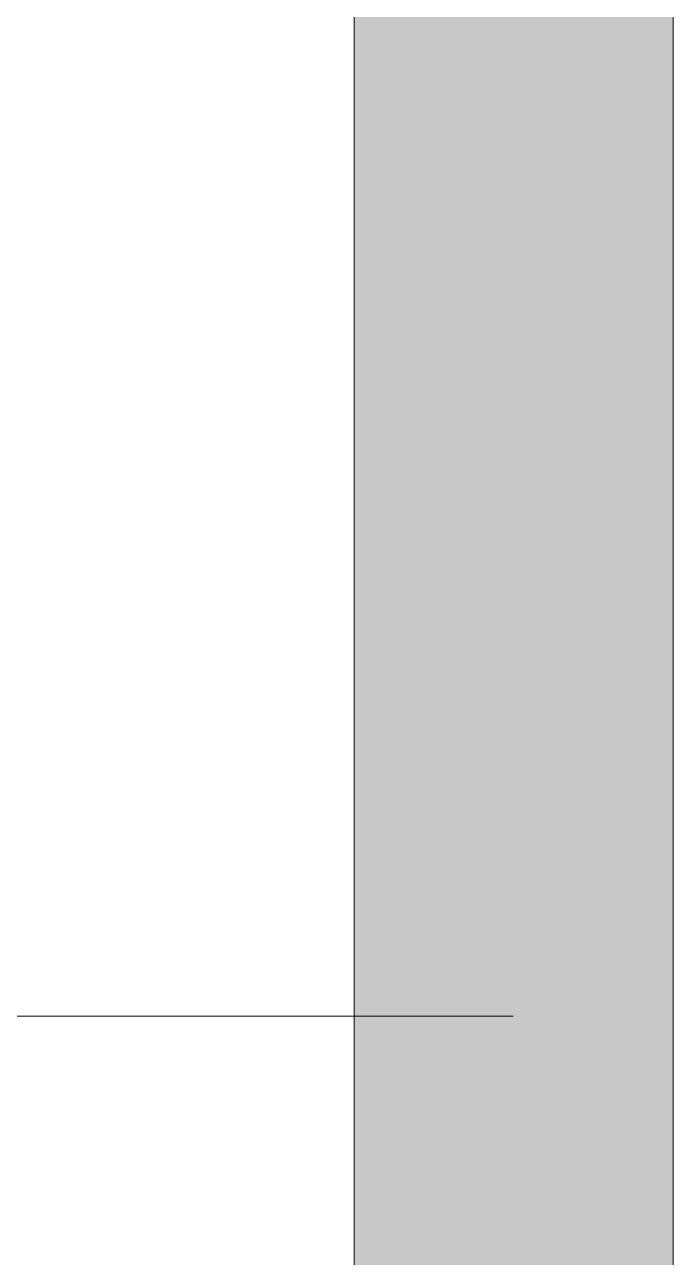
# Model space of a CAD drawing. Header units: millimetres. Extents: x 0 to 586, y 0 to 414.
# Drawn here: x 574.719 to 576.118, y 88.235 to 90.895 of the extents above; entities that cross this region are included whole.
import ezdxf

# ---------------------------------------------------------------- set-up
doc = ezdxf.new("R2010")
doc.units = ezdxf.units.MM

msp = doc.modelspace()

# ---------------------------------------------------------------- hatches: boundary and pattern name
h = msp.add_hatch(color=0)
h.dxf.hatch_style = 2
h.paths.add_polyline_path([(576.117861, 9.514417), (575.429944, 10.205861), (575.429944, 403.877639), (576.117861, 404.569083)])
h = msp.add_hatch(color=0)
h.dxf.hatch_style = 2
h.paths.add_polyline_path([(574.7385, 88.307333), (574.7385, 88.991722)])
h = msp.add_hatch(color=0)
h.dxf.hatch_style = 2
h.paths.add_polyline_path([(574.7385, 88.307333), (574.7385, 88.991722)])
h = msp.add_hatch(color=0)
h.dxf.hatch_style = 2
h.paths.add_polyline_path([(574.742028, 88.303806), (574.742028, 88.984667)])
h = msp.add_hatch(color=0)
h.dxf.hatch_style = 2
h.paths.add_polyline_path([(574.749083, 88.282639), (574.749083, 88.949389)])
h = msp.add_hatch(color=0)
h.dxf.hatch_style = 2
h.paths.add_polyline_path([(574.752611, 88.279111), (574.752611, 88.942333)])
h = msp.add_hatch(color=0)
h.dxf.hatch_style = 2
h.paths.add_polyline_path([(574.752611, 88.279111), (574.752611, 88.942333)])
h = msp.add_hatch(color=0)
h.dxf.hatch_style = 2
h.paths.add_polyline_path([(574.752611, 88.275583), (574.752611, 88.938806)])
h = msp.add_hatch(color=0)
h.dxf.hatch_style = 2
h.paths.add_polyline_path([(574.752611, 88.236778), (574.752611, 88.938806)])
h = msp.add_hatch(color=0)
h.dxf.hatch_style = 2
h.paths.add_polyline_path([(574.756139, 88.229722), (574.756139, 88.93175)])
h = msp.add_hatch(color=0)
h.dxf.hatch_style = 2
h.paths.add_polyline_path([(574.773778, 88.173278), (574.773778, 88.808278)])
h = msp.add_hatch(color=0)
h.dxf.hatch_style = 2
h.paths.add_polyline_path([(574.773778, 88.173278), (574.773778, 88.808278)])
h = msp.add_hatch(color=0)
h.dxf.hatch_style = 2
h.paths.add_polyline_path([(574.787889, 88.123889), (574.787889, 88.769472)])
h = msp.add_hatch(color=0)
h.dxf.hatch_style = 2
h.paths.add_polyline_path([(574.802, 88.060389), (574.802, 88.716556)])
h = msp.add_hatch(color=0)
h.dxf.hatch_style = 2
h.paths.add_polyline_path([(574.802, 88.060389), (574.802, 88.716556)])
h = msp.add_hatch(color=0)
h.dxf.hatch_style = 2
h.paths.add_polyline_path([(574.802, 88.053333), (574.802, 88.705972)])
h = msp.add_hatch(color=0)
h.dxf.hatch_style = 2
h.paths.add_polyline_path([(574.805528, 88.046278), (574.805528, 88.698917)])
h = msp.add_hatch(color=0)
h.dxf.hatch_style = 2
h.paths.add_polyline_path([(574.816111, 88.025111), (574.816111, 88.638944)])
h = msp.add_hatch(color=0)
h.dxf.hatch_style = 2
h.paths.add_polyline_path([(574.816111, 88.025111), (574.816111, 88.631889)])
h = msp.add_hatch(color=0)
h.dxf.hatch_style = 2
h.paths.add_polyline_path([(574.826694, 88.018056), (574.826694, 88.5825)])
h = msp.add_hatch(color=0)
h.dxf.hatch_style = 2
h.paths.add_polyline_path([(574.826694, 88.018056), (574.826694, 88.557806)])
h = msp.add_hatch(color=0)
h.dxf.hatch_style = 2
h.paths.add_polyline_path([(574.830222, 88.014528), (574.830222, 88.501361)])
h = msp.add_hatch(color=0)
h.dxf.hatch_style = 2
h.paths.add_polyline_path([(574.830222, 88.014528), (574.830222, 88.501361)])
h = msp.add_hatch(color=0)
h.dxf.hatch_style = 2
h.paths.add_polyline_path([(574.830222, 88.014528), (574.830222, 88.501361)])
h = msp.add_hatch(color=0)
h.dxf.hatch_style = 2
h.paths.add_polyline_path([(574.837278, 88.011), (574.837278, 88.501361)])
h = msp.add_hatch(color=0)
h.dxf.hatch_style = 2
h.paths.add_polyline_path([(574.837278, 88.011), (574.837278, 88.501361)])
h = msp.add_hatch(color=0)
h.dxf.hatch_style = 2
h.paths.add_polyline_path([(574.837278, 88.011), (574.837278, 88.501361)])
h = msp.add_hatch(color=0)
h.dxf.hatch_style = 2
h.paths.add_polyline_path([(574.837278, 88.011), (574.837278, 88.501361)])
h = msp.add_hatch(color=0)
h.dxf.hatch_style = 2
h.paths.add_polyline_path([(574.840806, 88.011), (574.840806, 88.497833)])
h = msp.add_hatch(color=0)
h.dxf.hatch_style = 2
h.paths.add_polyline_path([(574.840806, 88.011), (574.840806, 88.497833)])
h = msp.add_hatch(color=0)
h.dxf.hatch_style = 2
h.paths.add_polyline_path([(574.840806, 88.007472), (574.840806, 88.494306)])
h = msp.add_hatch(color=0)
h.dxf.hatch_style = 2
h.paths.add_polyline_path([(574.840806, 88.007472), (574.840806, 88.494306)])
h = msp.add_hatch(color=0)
h.dxf.hatch_style = 2
h.paths.add_polyline_path([(574.844333, 88.007472), (574.844333, 88.490778)])
h = msp.add_hatch(color=0)
h.dxf.hatch_style = 2
h.paths.add_polyline_path([(574.844333, 88.007472), (574.844333, 88.490778)])
h = msp.add_hatch(color=0)
h.dxf.hatch_style = 2
h.paths.add_polyline_path([(574.844333, 88.007472), (574.844333, 88.48725)])
h = msp.add_hatch(color=0)
h.dxf.hatch_style = 2
h.paths.add_polyline_path([(574.844333, 88.007472), (574.844333, 88.48725)])
h = msp.add_hatch(color=0)
h.dxf.hatch_style = 2
h.paths.add_polyline_path([(574.844333, 88.007472), (574.844333, 88.483722)])
h = msp.add_hatch(color=0)
h.dxf.hatch_style = 2
h.paths.add_polyline_path([(574.844333, 88.007472), (574.844333, 88.483722)])
h = msp.add_hatch(color=0)
h.dxf.hatch_style = 2
h.paths.add_polyline_path([(574.847861, 88.003944), (574.847861, 88.473139)])
h = msp.add_hatch(color=0)
h.dxf.hatch_style = 2
h.paths.add_polyline_path([(574.851389, 88.413167), (574.851389, 88.4555)])
h = msp.add_hatch(color=0)
h.dxf.hatch_style = 2
h.paths.add_polyline_path([(574.851389, 88.413167), (574.851389, 88.4555)])
h = msp.add_hatch(color=0)
h.dxf.hatch_style = 2
h.paths.add_polyline_path([(574.851389, 88.416694), (574.851389, 88.4555)])
h = msp.add_hatch(color=0)
h.dxf.hatch_style = 2
h.paths.add_polyline_path([(574.851389, 88.434333), (574.851389, 88.4555)])
h = msp.add_hatch(color=0)
h.dxf.hatch_style = 2
h.paths.add_polyline_path([(574.847861, 88.003944), (574.847861, 88.395528)])
h = msp.add_hatch(color=0)
h.dxf.hatch_style = 2
h.paths.add_polyline_path([(574.851389, 88.003944), (574.851389, 88.388472)])
h = msp.add_hatch(color=0)
h.dxf.hatch_style = 2
h.paths.add_polyline_path([(574.851389, 87.936917), (574.851389, 88.388472)])
h = msp.add_hatch(color=0)
h.dxf.hatch_style = 2
h.paths.add_polyline_path([(574.851389, 87.936917), (574.851389, 88.388472)])
h = msp.add_hatch(color=0)
h.dxf.hatch_style = 2
h.paths.add_polyline_path([(574.851389, 87.936917), (574.851389, 88.388472)])
h = msp.add_hatch(color=0)
h.dxf.hatch_style = 2
h.paths.add_polyline_path([(574.851389, 87.933389), (574.851389, 88.384944)])
h = msp.add_hatch(color=0)
h.dxf.hatch_style = 2
h.paths.add_polyline_path([(574.851389, 87.933389), (574.851389, 88.384944)])
h = msp.add_hatch(color=0)
h.dxf.hatch_style = 2
h.paths.add_polyline_path([(574.851389, 87.933389), (574.851389, 88.381417)])
h = msp.add_hatch(color=0)
h.dxf.hatch_style = 2
h.paths.add_polyline_path([(574.752611, 88.236778), (574.752611, 88.275583)])
h = msp.add_hatch(color=0)
h.dxf.hatch_style = 2
h.paths.add_polyline_path([(574.752611, 88.236778), (574.752611, 88.272056)])

# ---------------------------------------------------------------- linework, layer by layer
at = {"color": 0, "lineweight": 0}
msp.add_lwpolyline([(576.117861, 9.514417), (575.429944, 10.205861), (575.429944, 403.877639), (576.117861, 404.569083)], close=True, dxfattribs=at)
msp.add_lwpolyline([(551.550417, 88.755361), (575.772139, 88.755361)], dxfattribs=at)

doc.saveas('drawing.dxf')
